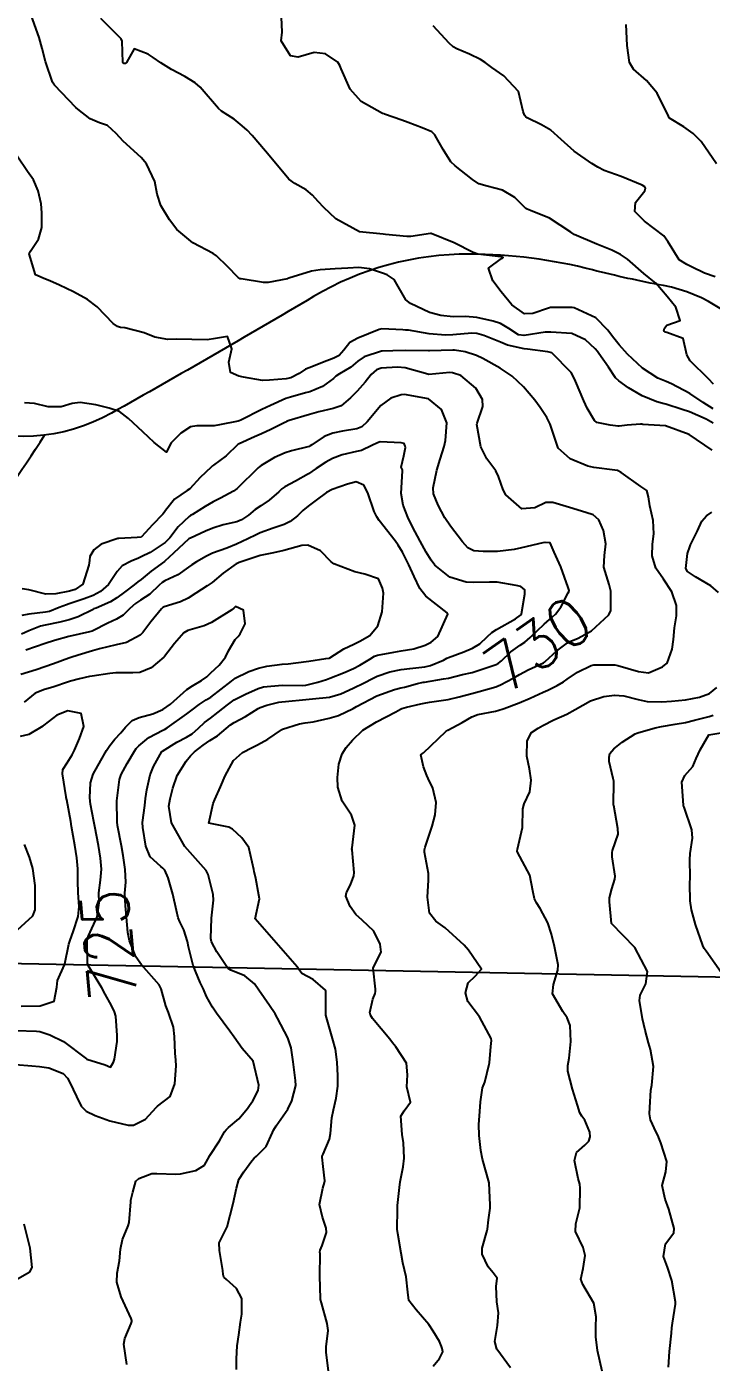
# Model space of a CAD drawing. Header units: metres. Extents: x 318500 to 325275, y 7408834 to 7428799.
# Drawn here: x 320392.5 to 320450.2, y 7412412.1 to 7412524.8 of the extents above; entities that cross this region are included whole.
import ezdxf
from ezdxf.enums import TextEntityAlignment as Align

# ---------------------------------------------------------------- set-up
doc = ezdxf.new("R2010")
doc.units = ezdxf.units.M
doc.header["$MEASUREMENT"] = 0
doc.linetypes.add('CONTINUO', pattern=[0])
for name, color, linetype in [('Cotas', 45, 'Continuous'), ('Curvas de Nivel 1m', 11, 'Continuous'), ('Curvas de Nivel 5m', 15, 'Continuous'), ('TEXTO', 45, 'Continuous'), ('Vias Secundárias', 230, 'Continuous')]:
    doc.layers.add(name, color=color, linetype=linetype)
doc.styles.add('Style-STANDARD', font='STANDARD.shx')

msp = doc.modelspace()

# ---------------------------------------------------------------- linework, layer by layer
at = {"layer": 'Curvas de Nivel 1m', "flags": 128}
for points, elevation in [([(320450.35, 7412491.43), (320449.77, 7412491.75), (320448.36, 7412492.36), (320447.74, 7412492.56), (320446.37, 7412493.01), (320446.22, 7412493.05), (320445.61, 7412493.21), (320444.38, 7412493.71), (320443.24, 7412494.39), (320442.4, 7412494.97), (320442.12, 7412495.25), (320441.54, 7412496.14), (320440.74, 7412497.28), (320440.61, 7412497.45), (320440.43, 7412497.67), (320439.6, 7412498.45), (320438.45, 7412498.97), (320436.7, 7412499.08), (320436.45, 7412499.09), (320436.2, 7412499.09), (320434.44, 7412498.8), (320433.95, 7412498.87), (320433.16, 7412499.38), (320432.46, 7412499.82), (320431.84, 7412500.02), (320430.46, 7412500.31), (320429.49, 7412500.4), (320428.46, 7412500.39), (320427.42, 7412500.5), (320426.47, 7412500.74), (320424.87, 7412501.49), (320424.48, 7412501.81), (320423.49, 7412503.51), (320422.91, 7412503.91), (320422.52, 7412504.07), (320421.41, 7412504.43), (320420.52, 7412504.54), (320419.59, 7412504.49), (320418.52, 7412504.41), (320417.26, 7412504.33), (320416.52, 7412504.22), (320414.63, 7412503.63), (320414.54, 7412503.6), (320414.51, 7412503.59), (320412.87, 7412503.28), (320412.5, 7412503.28), (320410.62, 7412503.57), (320410.51, 7412503.59), (320410.34, 7412503.68), (320409.45, 7412504.62), (320408.53, 7412505.53), (320408.24, 7412505.71), (320406.54, 7412506.62), (320405.19, 7412507.75), (320404.57, 7412508.55), (320403.83, 7412509.77), (320403.54, 7412510.72), (320403.34, 7412511.78), (320402.63, 7412513.27), (320402.17, 7412513.79), (320400.66, 7412515.18), (320400.07, 7412515.82), (320399.34, 7412516.49), (320398.68, 7412516.73), (320397.9, 7412517.07), (320396.86, 7412517.87), (320396.69, 7412518.02), (320394.89, 7412519.89), (320394.72, 7412520.15), (320394.12, 7412521.9), (320393.84, 7412522.98), (320393.58, 7412523.91), (320392.92, 7412525.8)], 733), ([(320450.36, 7412492.63), (320449.52, 7412493.16), (320448.38, 7412493.92), (320446.85, 7412494.74), (320446.4, 7412494.92), (320445.71, 7412495.21), (320444.41, 7412496.04), (320443.14, 7412497.24), (320442.44, 7412498.02), (320441.89, 7412498.71), (320441.49, 7412499.26), (320440.47, 7412500.28), (320438.64, 7412501.14), (320438.48, 7412501.16), (320436.65, 7412501.15), (320436.48, 7412501.12), (320435.17, 7412500.65), (320434.47, 7412500.62), (320433.39, 7412501.38), (320432.5, 7412502.47), (320431.8, 7412503.4), (320431.45, 7412504.48), (320432.53, 7412505.29), (320432.66, 7412505.39), (320432.53, 7412505.44), (320432.48, 7412505.44), (320430.53, 7412505.67), (320430.15, 7412505.8), (320428.55, 7412506.62), (320426.62, 7412507.41), (320426.56, 7412507.41), (320424.89, 7412507.16), (320424.55, 7412507.15), (320422.75, 7412507.32), (320422.56, 7412507.34), (320420.56, 7412507.55), (320418.58, 7412508.64), (320417.56, 7412509.59), (320417.09, 7412510.09), (320416.6, 7412510.63), (320416.08, 7412511.09), (320415.13, 7412511.62), (320414.62, 7412511.98), (320413.24, 7412513.64), (320412.65, 7412514.35), (320411.53, 7412515.67), (320411.1, 7412516.1), (320410.68, 7412516.48), (320410.01, 7412517.02), (320408.96, 7412517.71), (320408.69, 7412517.94), (320407.14, 7412519.73), (320406.73, 7412520.1), (320405.86, 7412520.62), (320404.74, 7412521.22), (320403.83, 7412521.77), (320403.19, 7412522.22), (320402.76, 7412522.52), (320401.59, 7412522.97), (320400.96, 7412521.81), (320400.83, 7412521.73), (320400.75, 7412521.73), (320400.64, 7412521.81), (320400.57, 7412523.62), (320400.51, 7412523.81), (320398.8, 7412525.53)], 734), ([(320450.52, 7412503.75), (320449.62, 7412504.06), (320448.52, 7412504.59), (320448.14, 7412504.78), (320447.5, 7412505.19), (320446.55, 7412506.73), (320446.21, 7412507.21), (320444.58, 7412508.45), (320443.76, 7412509.24), (320443.83, 7412510.01), (320444.61, 7412510.99), (320444.65, 7412511.23), (320444.61, 7412511.32), (320444.37, 7412511.47), (320442.62, 7412512.21), (320441.19, 7412512.72), (320440.64, 7412512.98), (320440.14, 7412513.29), (320438.66, 7412514.34), (320437.55, 7412515.32), (320436.68, 7412516.1), (320435.9, 7412516.56), (320434.69, 7412517.16), (320434.57, 7412517.24), (320434.48, 7412517.36), (320434.37, 7412517.69), (320433.96, 7412519.37), (320432.74, 7412520.69), (320431.72, 7412521.4), (320431.15, 7412521.8), (320430.76, 7412522.06), (320429.84, 7412522.51), (320428.77, 7412522.95), (320428.45, 7412523.13), (320428.12, 7412523.45), (320426.79, 7412524.9)], 736), ([(320450.64, 7412513.27), (320449.36, 7412515.16), (320448.68, 7412515.82), (320447.88, 7412516.38), (320446.69, 7412517.13), (320446.65, 7412517.16), (320446.63, 7412517.2), (320446.59, 7412517.3), (320445.65, 7412519.22), (320444.74, 7412520.29), (320443.66, 7412521.24), (320443.31, 7412521.8), (320443.12, 7412523.25), (320443.04, 7412525.01)], 737), ([(320450.26, 7412489.15), (320448.34, 7412490.46), (320446.35, 7412491.2), (320444.43, 7412491.31), (320444.35, 7412491.32), (320444.25, 7412491.34), (320443.12, 7412491.24), (320442.45, 7412491.15), (320442.35, 7412491.15), (320441.68, 7412491.26), (320440.56, 7412491.48), (320440.35, 7412491.63), (320439.75, 7412492.68), (320439.47, 7412493.29), (320438.75, 7412494.95), (320438.6, 7412495.31), (320438.41, 7412495.69), (320436.77, 7412497.33), (320436.43, 7412497.42), (320434.73, 7412497.65), (320434.43, 7412497.68), (320433.05, 7412497.99), (320432.44, 7412498.24), (320431.05, 7412498.8), (320430.45, 7412498.98), (320430.03, 7412499), (320428.44, 7412498.85), (320427.81, 7412498.82), (320426.44, 7412498.95), (320424.69, 7412499.24), (320424.45, 7412499.26), (320424.22, 7412499.27), (320422.45, 7412499.37), (320422.24, 7412499.32), (320420.44, 7412498.59), (320419.77, 7412498.22), (320419.24, 7412497.56), (320418.86, 7412497.13), (320418.42, 7412496.9), (320417.47, 7412496.53), (320416.41, 7412496.11), (320416.03, 7412495.98), (320415.5, 7412495.61), (320414.78, 7412495.24), (320414.39, 7412495.16), (320412.99, 7412495.05), (320412.39, 7412495.02), (320410.79, 7412495.28), (320410.4, 7412495.38), (320409.7, 7412495.69), (320409.56, 7412496.55), (320409.81, 7412497.69), (320409.46, 7412498.72), (320408.44, 7412498.55), (320407.73, 7412498.43), (320406.44, 7412498.48), (320405.18, 7412498.49), (320404.44, 7412498.47), (320403.33, 7412498.67), (320402.44, 7412499.04), (320400.8, 7412499.45), (320400.45, 7412499.48), (320400.19, 7412499.56), (320399.83, 7412499.82), (320398.47, 7412501.22), (320397.67, 7412501.85), (320396.49, 7412502.47), (320395.32, 7412503.05), (320394.5, 7412503.42), (320394.14, 7412503.54), (320393.29, 7412503.91), (320392.75, 7412505.69), (320392.85, 7412505.92), (320393.53, 7412506.92), (320393.81, 7412507.9), (320393.81, 7412509.13), (320393.75, 7412509.9), (320393.51, 7412511), (320393.11, 7412511.91), (320392.62, 7412512.63), (320391.75, 7412513.93)], 732), ([(320433.29, 7412411.82), (320432.14, 7412413.38), (320431.96, 7412414.02), (320432.19, 7412415.38), (320432.28, 7412416.45), (320432.13, 7412417.38), (320432.09, 7412418.67), (320432.17, 7412419.38), (320431.83, 7412419.82), (320431.4, 7412420.33), (320430.91, 7412421.39), (320430.9, 7412421.91), (320431.33, 7412423.39), (320431.35, 7412423.49), (320431.45, 7412424.29), (320431.58, 7412425.28), (320431.59, 7412425.39), (320431.59, 7412425.51), (320431.49, 7412427.39), (320430.92, 7412429.4), (320430.79, 7412430.14), (320430.64, 7412431.4), (320430.63, 7412432.33), (320430.72, 7412433.4), (320430.75, 7412434.23), (320430.94, 7412435.4), (320431.12, 7412435.89), (320431.49, 7412437.39), (320431.51, 7412437.52), (320431.64, 7412438.88), (320431.68, 7412439.39), (320431.65, 7412439.56), (320430.67, 7412441.4), (320429.7, 7412442.68), (320429.5, 7412443.41), (320429.72, 7412444.25), (320430.31, 7412444.81), (320430.84, 7412445.4), (320429.75, 7412447), (320429.39, 7412447.42), (320427.78, 7412448.9), (320426.99, 7412449.45), (320426.46, 7412450.13), (320426.31, 7412451.46), (320426.39, 7412452.91), (320426.39, 7412453.46), (320426.06, 7412455.27), (320426.04, 7412455.47), (320426.09, 7412455.69), (320426.68, 7412457.46), (320426.94, 7412458.41), (320427.04, 7412459.45), (320426.75, 7412460.65), (320426.36, 7412461.46), (320426.23, 7412461.74), (320425.96, 7412462.46), (320425.75, 7412463.47), (320425.87, 7412463.57), (320425.97, 7412463.63), (320427.83, 7412465.44), (320428, 7412465.54), (320429.23, 7412466.2), (320430.02, 7412466.67), (320430.54, 7412466.88), (320432.03, 7412467.16), (320432.21, 7412467.2), (320432.77, 7412467.38), (320434.03, 7412467.85), (320434.95, 7412468.25), (320436.04, 7412468.76), (320436.44, 7412468.93), (320437.23, 7412469.32), (320437.75, 7412469.62), (320438.06, 7412469.85), (320438.92, 7412470.44), (320440.08, 7412470.99), (320440.32, 7412471.04), (320442.08, 7412471.04), (320442.32, 7412471), (320444.07, 7412470.5), (320444.9, 7412470.39), (320446.08, 7412470.88), (320446.26, 7412471.01), (320446.47, 7412471.19), (320446.91, 7412472.37), (320447.02, 7412473.19), (320447.09, 7412474.16), (320447.27, 7412475.18), (320447.28, 7412476.05), (320446.88, 7412477.19), (320446.18, 7412478.26), (320445.53, 7412479.21), (320445.23, 7412480.24), (320445.24, 7412481.21), (320445.35, 7412482.08), (320445.31, 7412483.21), (320445.03, 7412484.45), (320444.92, 7412485.22), (320444.78, 7412485.73), (320444.28, 7412486.09), (320442.62, 7412487.25), (320442.29, 7412487.42), (320442.09, 7412487.45), (320440.3, 7412487.68), (320439.79, 7412487.8), (320438.31, 7412488.4), (320437.31, 7412489.32), (320436.76, 7412490.91), (320436.64, 7412491.33), (320436.36, 7412491.9), (320435.78, 7412492.75), (320435.35, 7412493.35), (320434.39, 7412494.48), (320433.42, 7412495.37), (320432.41, 7412496.04), (320430.95, 7412496.87), (320430.43, 7412497.13), (320429.48, 7412497.42), (320428.57, 7412497.58), (320428.43, 7412497.58), (320426.47, 7412497.51), (320426.43, 7412497.51), (320426.38, 7412497.52), (320424.43, 7412497.53), (320423.38, 7412497.51), (320422.47, 7412497.48), (320422.43, 7412497.47), (320420.97, 7412497), (320420.42, 7412496.63), (320419.83, 7412496.14), (320418.88, 7412495.57), (320418.59, 7412495.37), (320418.39, 7412495.19), (320417.46, 7412494.51), (320416.38, 7412494.06), (320416.02, 7412493.96), (320414.77, 7412493.62), (320414.37, 7412493.49), (320413.09, 7412492.91), (320412.36, 7412492.57), (320410.57, 7412491.68), (320410.43, 7412491.6), (320410.35, 7412491.58), (320408.78, 7412491.27), (320408.34, 7412491.18), (320406.88, 7412491.19), (320406.34, 7412491.11), (320405.52, 7412490.56), (320404.7, 7412489.75), (320404.57, 7412489.5), (320404.31, 7412488.97), (320403.27, 7412489.78), (320402.33, 7412490.68), (320401.12, 7412491.8), (320400.35, 7412492.39), (320399.5, 7412492.68), (320398.36, 7412492.95), (320397.05, 7412493.17), (320396.36, 7412493.06), (320395.46, 7412492.78), (320394.35, 7412492.78), (320393.19, 7412493.07), (320392.36, 7412493.13)], 731), ([(320417.96, 7412411.56), (320417.77, 7412413.1), (320417.77, 7412413.57), (320417.93, 7412414.95), (320417.86, 7412415.56), (320417.36, 7412417.3), (320417.3, 7412417.57), (320417.29, 7412417.64), (320417.23, 7412419.57), (320417.25, 7412421.42), (320417.24, 7412421.57), (320417.25, 7412421.74), (320417.42, 7412422.12), (320417.8, 7412423.21), (320417.77, 7412423.57), (320417.45, 7412424.51), (320417.21, 7412425.57), (320417.48, 7412426.95), (320417.63, 7412427.43), (320417.64, 7412427.57), (320417.51, 7412428.79), (320417.43, 7412429.57), (320417.44, 7412429.65), (320417.52, 7412429.81), (320418.04, 7412431.07), (320418.12, 7412431.56), (320418.25, 7412432.88), (320418.37, 7412433.56), (320418.6, 7412434.55), (320418.74, 7412435.56), (320418.74, 7412436.43), (320418.7, 7412437.56), (320418.54, 7412438.66), (320418.29, 7412439.56), (320417.73, 7412441.52), (320417.73, 7412441.57), (320417.74, 7412443.54), (320417.74, 7412443.57), (320417.71, 7412443.65), (320416.67, 7412444.54), (320415.72, 7412445.05), (320415.48, 7412445.36), (320415.32, 7412445.61), (320413.76, 7412447.41), (320413.55, 7412447.63), (320411.79, 7412449.65), (320412.14, 7412451.32), (320412.1, 7412451.65), (320411.83, 7412453.04), (320411.71, 7412453.65), (320411.68, 7412453.81), (320411.25, 7412455.66), (320410.67, 7412456.46), (320409.89, 7412457.2), (320409.56, 7412457.36), (320407.89, 7412457.71), (320408.26, 7412459.36), (320408.38, 7412459.7), (320408.86, 7412460.77), (320409.25, 7412461.69), (320409.96, 7412462.99), (320410.72, 7412463.67), (320411.53, 7412464.1), (320411.98, 7412464.31), (320412.85, 7412464.78), (320414, 7412465.58), (320414.03, 7412465.6), (320414.09, 7412465.63), (320415.53, 7412466.08), (320416.01, 7412466.17), (320416.68, 7412466.26), (320418.01, 7412466.55), (320418.79, 7412466.79), (320420.03, 7412467.38), (320420.33, 7412467.55), (320422.04, 7412468.43), (320423.52, 7412468.98), (320424.05, 7412469.11), (320424.35, 7412469.18), (320425.46, 7412469.48), (320425.94, 7412469.58), (320426.05, 7412469.6), (320427.64, 7412469.86), (320428.06, 7412469.94), (320429.26, 7412470.23), (320430.07, 7412470.42), (320430.82, 7412470.65), (320432.08, 7412471.08), (320432.28, 7412471.18), (320432.52, 7412471.38), (320433.31, 7412472.15), (320434.1, 7412472.72), (320434.49, 7412472.97), (320434.94, 7412473.35), (320436.12, 7412474.47), (320436.58, 7412474.87), (320437.08, 7412475.32), (320437.53, 7412475.92), (320438.16, 7412477.11), (320438.22, 7412477.25), (320438.22, 7412477.31), (320438.16, 7412477.56), (320437.53, 7412479.32), (320436.98, 7412480.54), (320436.63, 7412481.33), (320436.21, 7412481.37), (320436.17, 7412481.37), (320436.01, 7412481.33), (320434.21, 7412480.9), (320433.6, 7412480.76), (320432.2, 7412480.61), (320430.99, 7412480.61), (320430.2, 7412480.65), (320429.69, 7412480.9), (320429.25, 7412481.42), (320428.23, 7412482.75), (320427.76, 7412483.45), (320427.2, 7412484.51), (320426.81, 7412485.46), (320426.78, 7412485.96), (320427.09, 7412487.46), (320427.36, 7412488.39), (320427.7, 7412489.45), (320427.82, 7412489.96), (320427.92, 7412491.45), (320427.49, 7412492.58), (320426.37, 7412493.47), (320424.37, 7412493.82), (320424.07, 7412493.8), (320423.22, 7412493.51), (320422.36, 7412492.91), (320421.23, 7412491.54), (320420.78, 7412491.1), (320420.34, 7412490.93), (320419.15, 7412490.75), (320418.34, 7412490.57), (320417.61, 7412490.3), (320416.55, 7412489.6), (320416.41, 7412489.5), (320416.32, 7412489.46), (320414.84, 7412489.09), (320414.31, 7412488.93), (320413.41, 7412488.53), (320412.29, 7412487.84), (320412.18, 7412487.76), (320412.05, 7412487.65), (320410.27, 7412485.92), (320409.97, 7412485.68), (320408.87, 7412485.09), (320408.26, 7412484.8), (320407.57, 7412484.4), (320406.52, 7412483.73), (320406.34, 7412483.63), (320406.24, 7412483.56), (320405.3, 7412482.67), (320404.6, 7412481.75), (320404.21, 7412481.36), (320402.95, 7412480.53), (320402.19, 7412480.14), (320401.95, 7412480.04), (320401.33, 7412479.8), (320400.59, 7412479.39), (320400.17, 7412478.92), (320399.43, 7412477.82), (320398.77, 7412477.22), (320398.15, 7412476.9), (320397.39, 7412476.6), (320396.13, 7412476.18), (320395.9, 7412476.11), (320395.28, 7412475.88), (320394.45, 7412475.56), (320394.12, 7412475.5), (320392.71, 7412475.33), (320392.12, 7412475.2)], 729), ([(320410.2, 7412411.67), (320410.2, 7412412.57), (320410.28, 7412413.67), (320410.4, 7412414.58), (320410.55, 7412415.66), (320410.67, 7412416.33), (320410.65, 7412417.66), (320410.21, 7412418.51), (320409.38, 7412419.26), (320409.15, 7412419.46), (320409.09, 7412419.68), (320409.06, 7412420.01), (320408.78, 7412421.69), (320408.76, 7412422.35), (320409.44, 7412423.68), (320409.93, 7412425.67), (320410.2, 7412426.95), (320410.42, 7412427.67), (320410.82, 7412428.34), (320411.51, 7412429.26), (320411.69, 7412429.48), (320411.89, 7412429.65), (320412.7, 7412430.47), (320413.25, 7412431.63), (320413.34, 7412431.85), (320413.56, 7412432.21), (320414.53, 7412433.62), (320414.87, 7412434.32), (320415.2, 7412435.61), (320415.19, 7412436.02), (320414.98, 7412437.61), (320414.81, 7412438.78), (320414.53, 7412439.62), (320413.67, 7412441.28), (320413.47, 7412441.63), (320412.98, 7412442.35), (320412.1, 7412443.65), (320411.72, 7412444.17), (320410.91, 7412444.85), (320409.73, 7412445.31), (320409.51, 7412445.46), (320409.33, 7412445.69), (320408.57, 7412446.87), (320408.12, 7412447.7), (320408.06, 7412448), (320408.11, 7412449.7), (320408.28, 7412451.23), (320408.25, 7412451.7), (320407.84, 7412453.38), (320407.65, 7412453.71), (320405.86, 7412455.73), (320404.74, 7412457.75), (320404.52, 7412459.14), (320404.62, 7412459.75), (320404.85, 7412460.66), (320405.22, 7412461.74), (320405.96, 7412462.93), (320406.33, 7412463.37), (320406.68, 7412463.72), (320407.4, 7412464.29), (320407.98, 7412464.68), (320408.61, 7412465.08), (320409.34, 7412465.69), (320409.7, 7412465.99), (320410.01, 7412466.19), (320410.98, 7412466.7), (320412.03, 7412467.36), (320412.21, 7412467.46), (320412.76, 7412467.64), (320413.77, 7412467.9), (320414.03, 7412467.93), (320414.35, 7412467.95), (320416.04, 7412468.12), (320416.62, 7412468.18), (320418.04, 7412468.32), (320419, 7412468.6), (320420.05, 7412469.08), (320420.97, 7412469.54), (320421.68, 7412469.9), (320422.06, 7412470.09), (320423.12, 7412470.45), (320424.07, 7412470.65), (320424.8, 7412470.75), (320426.07, 7412470.89), (320426.54, 7412470.99), (320427.64, 7412471.45), (320427.92, 7412471.6), (320428.08, 7412471.68), (320429.36, 7412472.15), (320430.1, 7412472.45), (320430.7, 7412472.81), (320431.33, 7412473.4), (320431.72, 7412473.79), (320432.12, 7412474.03), (320433.7, 7412474.94), (320434.13, 7412475.23), (320434.22, 7412475.36), (320434.49, 7412477.02), (320434.49, 7412477.36), (320434.16, 7412477.66), (320433.78, 7412477.75), (320432.17, 7412478.01), (320431.53, 7412478.03), (320430.17, 7412478), (320429.56, 7412478.03), (320428.17, 7412478.43), (320426.91, 7412479.46), (320426.6, 7412479.87), (320426.2, 7412480.55), (320425.69, 7412481.48), (320425.04, 7412482.67), (320424.64, 7412483.49), (320424.26, 7412484.52), (320424.09, 7412485.49), (320424.19, 7412487.39), (320424.18, 7412487.49), (320424.09, 7412487.7), (320424.31, 7412488.67), (320424.44, 7412489.37), (320424.43, 7412489.49), (320424.32, 7412489.71), (320424.07, 7412489.75), (320422.32, 7412489.84), (320422.08, 7412489.77), (320421.62, 7412489.53), (320420.74, 7412489.12), (320420.31, 7412489.03), (320419.12, 7412488.75), (320418.3, 7412488.43), (320417.75, 7412488.13), (320416.93, 7412487.59), (320416.29, 7412487.16), (320415.19, 7412486.52), (320414.27, 7412486.05), (320414.02, 7412485.88), (320413.77, 7412485.64), (320412.97, 7412484.93), (320412.25, 7412484.46), (320411.78, 7412484.13), (320411.22, 7412483.67), (320410.64, 7412483.26), (320410.23, 7412483.09), (320409.09, 7412482.84), (320408.22, 7412482.58), (320407.61, 7412482.32), (320406.34, 7412481.73), (320406.25, 7412481.69), (320406.21, 7412481.66), (320404.9, 7412480.45), (320404.19, 7412479.8), (320404.14, 7412479.76), (320403.02, 7412478.94), (320402.17, 7412478.25), (320401.91, 7412478.05), (320401.6, 7412477.8), (320400.78, 7412477.18), (320400.14, 7412476.7), (320399.6, 7412476.36), (320398.4, 7412475.84), (320398.21, 7412475.76), (320398.13, 7412475.71), (320396.87, 7412475.1), (320396.11, 7412474.85), (320395.34, 7412474.65), (320394.11, 7412474.4), (320393.7, 7412474.31), (320392.73, 7412473.91), (320392.1, 7412473.63)], 728), ([(320400.97, 7412412.1), (320400.72, 7412413.8), (320400.81, 7412414.29), (320401.33, 7412415.55), (320401.39, 7412415.73), (320401.39, 7412415.79), (320401.33, 7412415.97), (320400.49, 7412417.8), (320400.14, 7412419.03), (320400.16, 7412419.8), (320400.37, 7412420.83), (320400.45, 7412421.8), (320400.6, 7412422.62), (320401.09, 7412423.79), (320401.16, 7412424.07), (320401.3, 7412425.79), (320401.32, 7412425.94), (320401.47, 7412426.61), (320401.74, 7412427.54), (320401.99, 7412427.78), (320403.07, 7412428.19), (320403.5, 7412428.2), (320405.1, 7412428.13), (320405.5, 7412428.17), (320406.78, 7412428.44), (320407.51, 7412428.9), (320407.81, 7412429.41), (320407.98, 7412429.7), (320408.79, 7412430.95), (320409.2, 7412431.69), (320409.34, 7412431.88), (320409.55, 7412432.06), (320410.42, 7412432.8), (320411.13, 7412433.66), (320411.31, 7412433.92), (320411.58, 7412434.31), (320412.05, 7412435.19), (320412.1, 7412435.64), (320411.63, 7412437.65), (320410.69, 7412438.72), (320410.01, 7412439.67), (320409.66, 7412440.18), (320408.53, 7412441.7), (320408.19, 7412442.2), (320407.69, 7412443.11), (320407.42, 7412443.71), (320407.16, 7412444.27), (320406.56, 7412445.72), (320406.18, 7412447.3), (320406.09, 7412447.73), (320405.77, 7412448.72), (320405.44, 7412449.4), (320405.31, 7412449.74), (320405.17, 7412450.36), (320404.86, 7412451.74), (320404.47, 7412453.11), (320404.17, 7412453.76), (320404.01, 7412453.93), (320403.84, 7412454.05), (320402.93, 7412454.86), (320402.57, 7412455.78), (320402.33, 7412457.34), (320402.31, 7412457.78), (320402.48, 7412459.21), (320402.56, 7412459.78), (320402.67, 7412460.52), (320402.93, 7412461.78), (320403.23, 7412462.49), (320403.93, 7412463.76), (320403.95, 7412463.78), (320403.97, 7412463.79), (320405.2, 7412464.53), (320405.99, 7412464.95), (320406.47, 7412465.25), (320407, 7412465.72), (320407.52, 7412466.2), (320408.01, 7412466.57), (320408.67, 7412467.05), (320409.45, 7412467.69), (320410.03, 7412468.11), (320410.96, 7412468.59), (320412.04, 7412469.05), (320412.5, 7412469.19), (320414.05, 7412469.35), (320415.75, 7412469.31), (320416.05, 7412469.34), (320417.05, 7412469.59), (320417.8, 7412469.83), (320418.06, 7412469.92), (320419.23, 7412470.39), (320420.07, 7412470.75), (320420.6, 7412471.02), (320421.45, 7412471.53), (320421.83, 7412471.77), (320422.09, 7412471.87), (320423.46, 7412472.13), (320424.09, 7412472.23), (320425.16, 7412472.41), (320426.1, 7412472.7), (320426.61, 7412472.95), (320427.18, 7412473.45), (320428.02, 7412475.33), (320427.96, 7412475.44), (320426.15, 7412476.85), (320425.64, 7412477.48), (320425.17, 7412478.49), (320424.73, 7412479.48), (320424.2, 7412480.54), (320423.84, 7412481.13), (320423.57, 7412481.5), (320422.24, 7412483.22), (320422.04, 7412483.52), (320421.81, 7412483.96), (320421.27, 7412485.54), (320420.94, 7412486.2), (320420.28, 7412486.47), (320419.55, 7412486.28), (320418.27, 7412485.83), (320417.78, 7412485.58), (320416.93, 7412484.92), (320416.25, 7412484.43), (320415.8, 7412484.05), (320415.35, 7412483.61), (320414.73, 7412483.13), (320414.23, 7412482.88), (320413.31, 7412482.56), (320412.22, 7412482.18), (320411.86, 7412482.01), (320411.18, 7412481.67), (320410.21, 7412481.22), (320409.4, 7412480.89), (320408.2, 7412480.46), (320407.69, 7412480.22), (320406.85, 7412479.72), (320406.44, 7412479.47), (320406.18, 7412479.29), (320405.27, 7412478.65), (320404.17, 7412478.12), (320403.94, 7412477.99), (320403.71, 7412477.77), (320402.92, 7412477.01), (320402.14, 7412476.49), (320401.71, 7412476.22), (320401.23, 7412475.8), (320400.68, 7412475.25), (320400.12, 7412474.9), (320399.39, 7412474.55), (320398.1, 7412473.91), (320398.05, 7412473.89), (320397.82, 7412473.84), (320396.1, 7412473.44), (320394.88, 7412473.1), (320394.09, 7412472.84), (320392.47, 7412472.3)], 727), ([(320450.81, 7412477.14), (320450.17, 7412477.72), (320448.86, 7412478.48), (320448.19, 7412478.92), (320448.06, 7412479.17), (320448.2, 7412480.44), (320448.38, 7412481), (320448.45, 7412481.17), (320449.05, 7412482.34), (320449.4, 7412483.16), (320449.79, 7412483.62), (320450.25, 7412483.91)], 732), ([(320391.61, 7412437.38), (320392.98, 7412437.26), (320393.61, 7412437.2), (320394.41, 7412437.08), (320395.61, 7412436.61), (320395.97, 7412436.23), (320396.19, 7412435.86), (320396.75, 7412434.69), (320397.13, 7412433.85), (320397.56, 7412433.43), (320398.31, 7412433.08), (320399.55, 7412432.64), (320401.1, 7412432.25), (320401.55, 7412432.25), (320402.55, 7412432.78), (320403.45, 7412433.76), (320403.51, 7412433.82), (320403.57, 7412433.87), (320404.64, 7412434.69), (320405.03, 7412435.74), (320405.13, 7412437.25), (320405.1, 7412437.74), (320405.05, 7412438.32), (320405, 7412439.74), (320404.9, 7412440.51), (320404.48, 7412441.75), (320404.26, 7412442.33), (320403.86, 7412443.76), (320403.71, 7412444.1), (320402.2, 7412445.78), (320401.74, 7412446.45), (320401.21, 7412447.8), (320401.07, 7412448.49), (320400.95, 7412449.8), (320400.86, 7412450.74), (320400.82, 7412451.8), (320400.88, 7412452.74), (320400.84, 7412453.8), (320400.67, 7412454.98), (320400.53, 7412455.8), (320400.19, 7412457.5), (320400.16, 7412457.81), (320400.14, 7412459.58), (320400.16, 7412459.81), (320400.36, 7412461.38), (320400.5, 7412461.8), (320401, 7412462.75), (320401.62, 7412463.79), (320401.77, 7412463.99), (320401.98, 7412464.22), (320402.84, 7412464.93), (320404, 7412465.55), (320404.14, 7412465.61), (320404.38, 7412465.75), (320406.02, 7412466.91), (320406.48, 7412467.27), (320407.07, 7412467.72), (320407.66, 7412468.09), (320408.04, 7412468.34), (320409.8, 7412469.68), (320409.94, 7412469.8), (320410.05, 7412469.89), (320411.24, 7412470.49), (320412.07, 7412470.78), (320412.78, 7412470.93), (320414.07, 7412471.1), (320414.56, 7412471.14), (320416.08, 7412471.34), (320416.3, 7412471.37), (320417.75, 7412471.58), (320418.03, 7412471.62), (320418.08, 7412471.65), (320419.26, 7412472.39), (320420.1, 7412472.8), (320420.6, 7412473.04), (320421.43, 7412473.53), (320422.12, 7412474.35), (320422.48, 7412475.51), (320422.59, 7412477.08), (320422.52, 7412477.51), (320422.17, 7412478.31), (320421.03, 7412478.69), (320420.18, 7412478.88), (320418.4, 7412479.57), (320418.19, 7412479.74), (320417.28, 7412480.67), (320416.21, 7412481.14), (320415.71, 7412481.11), (320414.2, 7412480.7), (320413.34, 7412480.5), (320412.2, 7412480.27), (320410.44, 7412479.68), (320410.27, 7412479.6), (320410.19, 7412479.55), (320409.1, 7412478.77), (320408.16, 7412478), (320408, 7412477.88), (320407.73, 7412477.71), (320406.79, 7412477.08), (320406.14, 7412476.67), (320405.5, 7412476.37), (320404.13, 7412475.93), (320404.02, 7412475.87), (320403.9, 7412475.76), (320403.01, 7412474.68), (320402.33, 7412473.79), (320402.1, 7412473.55), (320400.95, 7412472.94), (320400.09, 7412472.74), (320398.67, 7412472.41), (320398.08, 7412472.23), (320396.87, 7412471.86), (320396.26, 7412471.68), (320396.08, 7412471.62), (320394.8, 7412471.15), (320394.06, 7412470.87), (320393.33, 7412470.63), (320392.05, 7412470.24)], 726), ([(320441.01, 7412411.53), (320440.63, 7412413.26), (320440.49, 7412414.43), (320440.48, 7412415.26), (320440.51, 7412416.1), (320440.32, 7412417.27), (320439.38, 7412418.84), (320439.22, 7412419.28), (320439.4, 7412420.18), (320439.59, 7412421.28), (320439.42, 7412421.95), (320438.75, 7412423.29), (320438.79, 7412423.95), (320439.13, 7412425.29), (320439.15, 7412426.95), (320439.12, 7412427.29), (320439, 7412427.78), (320438.69, 7412429.29), (320438.86, 7412429.96), (320439.54, 7412430.57), (320439.9, 7412430.92), (320439.99, 7412431.27), (320439.96, 7412431.68), (320439.56, 7412432.67), (320439.31, 7412433.02), (320439.13, 7412433.29), (320438.93, 7412433.94), (320438.51, 7412435.3), (320438.13, 7412436.8), (320438.12, 7412437.3), (320438.23, 7412437.9), (320438.37, 7412439.3), (320438.31, 7412440.66), (320438.06, 7412441.3), (320437.69, 7412441.85), (320436.84, 7412443.32), (320436.91, 7412444.12), (320437.28, 7412445.31), (320437.29, 7412445.76), (320437, 7412447.32), (320436.73, 7412448.37), (320436.42, 7412449.32), (320435.8, 7412450.51), (320435.47, 7412451), (320435.3, 7412451.34), (320435.16, 7412452), (320434.91, 7412453.34), (320433.87, 7412455.26), (320433.85, 7412455.36), (320433.87, 7412455.51), (320434.29, 7412457.35), (320434.33, 7412458.93), (320434.44, 7412459.35), (320434.93, 7412460.35), (320435.03, 7412461.34), (320434.89, 7412462.28), (320434.67, 7412463.35), (320434.68, 7412464.66), (320435.06, 7412465.34), (320435.62, 7412465.72), (320436.01, 7412465.93), (320436.93, 7412466.41), (320438.02, 7412466.9), (320438.73, 7412467.3), (320440.04, 7412468.01), (320441.14, 7412468.37), (320442.04, 7412468.5), (320442.83, 7412468.45), (320444.04, 7412468.13), (320444.79, 7412467.97), (320446.04, 7412467.93), (320446.84, 7412467.99), (320448.04, 7412468.11), (320449.21, 7412468.33), (320450.04, 7412468.65), (320450.67, 7412469.14)], 732), ([(320392.07, 7412442.3), (320393.68, 7412442.31), (320394.87, 7412442.7), (320395.08, 7412443.88), (320395.14, 7412444.45), (320395.73, 7412445.78), (320395.75, 7412445.85), (320395.76, 7412445.87), (320396.1, 7412447.52), (320396.2, 7412447.86), (320396.45, 7412448.54), (320396.88, 7412449.85), (320396.95, 7412450.7), (320396.88, 7412451.85), (320396.85, 7412452.82), (320396.86, 7412453.85), (320396.77, 7412454.78), (320396.59, 7412455.86), (320396.32, 7412457.42), (320396.25, 7412457.86), (320395.92, 7412459.69), (320395.88, 7412459.87), (320395.87, 7412459.92), (320395.55, 7412461.87), (320395.6, 7412462.22), (320395.95, 7412462.79), (320396.37, 7412463.46), (320396.57, 7412463.86), (320396.99, 7412464.85), (320397.35, 7412465.85), (320397.12, 7412466.96), (320396.01, 7412467.17), (320395.08, 7412466.81), (320394, 7412465.98), (320393.9, 7412465.89), (320392.72, 7412465.17), (320391.99, 7412465.02)], 724), ([(320446.61, 7412411.86), (320446.68, 7412413.18), (320446.86, 7412414.72), (320446.89, 7412415.18), (320446.93, 7412415.59), (320447.18, 7412417.17), (320447.18, 7412417.36), (320446.89, 7412419.18), (320446.51, 7412420.3), (320446.17, 7412421.19), (320446.35, 7412422.26), (320447.04, 7412423.18), (320447.08, 7412423.54), (320446.62, 7412425.18), (320446.32, 7412426.02), (320446.05, 7412427.19), (320446.37, 7412428.33), (320446.45, 7412429.19), (320445.96, 7412430.78), (320445.79, 7412431.2), (320445.72, 7412431.37), (320445.55, 7412431.66), (320445.07, 7412432.71), (320445.01, 7412433.21), (320445.03, 7412433.75), (320445.12, 7412435.21), (320445.18, 7412435.64), (320445.33, 7412437.2), (320445.07, 7412438.64), (320444.91, 7412439.21), (320444.62, 7412440.26), (320444.41, 7412441.22), (320444.16, 7412442.77), (320444.22, 7412443.22), (320444.68, 7412444.17), (320444.83, 7412445.21), (320443.76, 7412447.23), (320441.79, 7412449.25), (320441.63, 7412451.08), (320441.63, 7412451.25), (320441.64, 7412451.43), (320441.82, 7412452.17), (320442.09, 7412452.99), (320442.1, 7412453.25), (320441.86, 7412454.87), (320441.84, 7412455.25), (320441.87, 7412455.41), (320442.35, 7412456.78), (320442.34, 7412457.25), (320441.98, 7412459.19), (320441.97, 7412459.25), (320442, 7412461.19), (320442, 7412461.25), (320441.95, 7412461.46), (320441.61, 7412462.9), (320441.59, 7412463.26), (320441.66, 7412463.57), (320441.98, 7412463.98), (320442.7, 7412464.53), (320443.78, 7412465.23), (320443.94, 7412465.29), (320444, 7412465.31), (320445.47, 7412465.74), (320446.01, 7412465.86), (320447.15, 7412466.05), (320448.02, 7412466.19), (320448.8, 7412466.38), (320450.02, 7412466.71), (320450.36, 7412466.81)], 733), ([(320451.03, 7412445.13), (320449.76, 7412446.91), (320449.61, 7412447.15), (320449.5, 7412447.41), (320448.88, 7412449.16), (320448.54, 7412450.42), (320448.43, 7412451.16), (320448.38, 7412452.61), (320448.41, 7412453.16), (320448.39, 7412454.63), (320448.42, 7412455.16), (320448.61, 7412456.44), (320448.57, 7412457.16), (320447.92, 7412459.06), (320447.87, 7412459.17), (320447.86, 7412459.23), (320447.73, 7412461.17), (320447.96, 7412461.73), (320448.64, 7412462.48), (320448.92, 7412463.16), (320449.26, 7412463.88), (320450, 7412465.15), (320451.69, 7412465.44)], 734), ([(320391.77, 7412448.72), (320393.05, 7412449.9), (320393.27, 7412450.41), (320393.26, 7412451.9), (320393.25, 7412452.47), (320393.07, 7412453.9), (320392.79, 7412454.85), (320392.37, 7412455.91)], 723), ([(320391.37, 7412419.1), (320392.82, 7412419.9), (320393, 7412420.28), (320392.83, 7412421.9), (320392.64, 7412422.69), (320392.32, 7412423.91)], 726)]:
    msp.add_lwpolyline(points, dxfattribs=dict(at, elevation=elevation))
at = {"layer": 'Curvas de Nivel 5m', "flags": 128}
for points, elevation in [([(320450.39, 7412494.69), (320449.97, 7412495.15), (320448.42, 7412496.68), (320448.15, 7412497.17), (320447.82, 7412498.55), (320446.45, 7412499.06), (320446.34, 7412499.09), (320446.21, 7412499.2), (320446.25, 7412499.41), (320446.46, 7412499.67), (320447.57, 7412500.07), (320447.2, 7412501.19), (320446.49, 7412502.09), (320445.54, 7412503.21), (320444.96, 7412503.67), (320444.52, 7412504.02), (320443.13, 7412505.24), (320442.54, 7412505.64), (320441.81, 7412505.99), (320440.55, 7412506.5), (320438.64, 7412507.31), (320438.56, 7412507.36), (320438.37, 7412507.5), (320436.58, 7412508.7), (320434.97, 7412509.35), (320434.68, 7412509.45), (320434.59, 7412509.51), (320433.66, 7412510.43), (320432.61, 7412511.06), (320431.32, 7412511.4), (320430.61, 7412511.59), (320430.08, 7412511.96), (320428.63, 7412513.11), (320428.26, 7412513.45), (320427.62, 7412514.49), (320427.06, 7412515.46), (320426.91, 7412515.71), (320426.67, 7412515.97), (320425.86, 7412516.3), (320424.68, 7412516.74), (320424.13, 7412516.94), (320422.69, 7412517.45), (320422.64, 7412517.47), (320422.5, 7412517.52), (320420.7, 7412518.53), (320419.79, 7412519.56), (320419.04, 7412521.27), (320418.92, 7412521.57), (320418.75, 7412521.84), (320417.7, 7412522.53), (320416.76, 7412522.65), (320415.41, 7412522.27), (320414.76, 7412522.37), (320413.98, 7412523.64), (320414.07, 7412524.36), (320414, 7412525.64)], 735), ([(320426.78, 7412411.95), (320427.3, 7412412.6), (320427.59, 7412413.15), (320427.54, 7412413.44), (320427.48, 7412413.61), (320427.32, 7412414.03), (320426.78, 7412414.9), (320426.42, 7412415.45), (320425.35, 7412416.7), (320424.72, 7412417.48), (320424.64, 7412418.2), (320424.49, 7412419.48), (320424.23, 7412420.65), (320424.08, 7412421.48), (320423.79, 7412423.14), (320423.75, 7412423.49), (320423.76, 7412425.19), (320423.78, 7412425.49), (320423.95, 7412427.02), (320424, 7412427.48), (320424.24, 7412428.75), (320424.32, 7412429.48), (320424.27, 7412430.76), (320424.16, 7412431.48), (320424.04, 7412433.01), (320424.33, 7412433.48), (320424.87, 7412434.19), (320424.57, 7412435.48), (320424.61, 7412436.49), (320424.53, 7412437.48), (320423.64, 7412438.87), (320423.36, 7412439.21), (320423.13, 7412439.5), (320421.68, 7412441.24), (320421.5, 7412441.52), (320421.45, 7412441.76), (320421.7, 7412442.88), (320421.88, 7412443.35), (320421.93, 7412443.52), (320421.91, 7412443.72), (320421.73, 7412445.52), (320422.41, 7412446.85), (320422.31, 7412447.51), (320421.78, 7412448.62), (320420.81, 7412449.53), (320420.26, 7412450.01), (320419.8, 7412450.69), (320419.42, 7412451.55), (320419.49, 7412451.88), (320419.82, 7412452.52), (320420.1, 7412453.28), (320420.13, 7412453.55), (320419.95, 7412455.47), (320419.94, 7412455.55), (320419.95, 7412455.63), (320420.18, 7412457.55), (320419.9, 7412458.38), (320419.1, 7412459.56), (320418.75, 7412460.75), (320418.73, 7412461.56), (320418.84, 7412462.68), (320419.11, 7412463.56), (320419.46, 7412464.08), (320419.99, 7412464.71), (320420.86, 7412465.54), (320422.01, 7412466.25), (320423.63, 7412467.1), (320424.03, 7412467.31), (320424.15, 7412467.37), (320424.53, 7412467.49), (320425.74, 7412467.76), (320426.03, 7412467.82), (320426.48, 7412467.91), (320428.04, 7412468.14), (320428.96, 7412468.35), (320430.04, 7412468.64), (320430.65, 7412468.8), (320432.05, 7412469.21), (320432.46, 7412469.38), (320433.51, 7412469.92), (320434.06, 7412470.25), (320434.79, 7412470.63), (320436.08, 7412471.23), (320436.14, 7412471.27), (320436.22, 7412471.33), (320437.19, 7412472.22), (320438.1, 7412472.91), (320438.37, 7412473.05), (320438.99, 7412473.3), (320440.12, 7412473.92), (320441.57, 7412475.26), (320441.75, 7412475.64), (320441.75, 7412477.26), (320441.61, 7412477.81), (320441.16, 7412479.27), (320441.21, 7412480.27), (320441.31, 7412481.26), (320441.12, 7412482.38), (320440.72, 7412483.27), (320440.25, 7412483.69), (320439.64, 7412483.9), (320438.25, 7412484.3), (320436.85, 7412484.74), (320436.26, 7412484.74), (320435.33, 7412484.27), (320434.25, 7412484.19), (320432.9, 7412485.38), (320432.68, 7412485.79), (320432.29, 7412486.91), (320432.05, 7412487.39), (320431.31, 7412488.4), (320430.79, 7412489.41), (320430.46, 7412491.3), (320430.48, 7412491.41), (320430.96, 7412492.81), (320430.94, 7412493.4), (320430.38, 7412494.37), (320429.1, 7412495.43), (320428.4, 7412495.66), (320428.17, 7412495.68), (320426.4, 7412495.53), (320426.33, 7412495.54), (320424.41, 7412496.07), (320423.78, 7412496.13), (320422.41, 7412496.05), (320422.01, 7412495.92), (320421.56, 7412495.53), (320421.05, 7412494.88), (320420.38, 7412494.1), (320420.09, 7412493.83), (320419.82, 7412493.56), (320419.04, 7412492.89), (320418.36, 7412492.64), (320417.14, 7412492.37), (320416.36, 7412492.15), (320414.64, 7412491.63), (320414.43, 7412491.55), (320414.35, 7412491.51), (320413.11, 7412490.87), (320412.33, 7412490.53), (320411.72, 7412490.27), (320410.43, 7412489.68), (320410.36, 7412489.64), (320410.32, 7412489.61), (320409.33, 7412488.67), (320408.29, 7412487.88), (320408.19, 7412487.81), (320408.07, 7412487.71), (320407.16, 7412486.84), (320406.27, 7412485.88), (320406.07, 7412485.73), (320404.99, 7412485.02), (320404.24, 7412484.07), (320404.13, 7412483.88), (320404.02, 7412483.76), (320403.14, 7412482.86), (320402.21, 7412481.83), (320402.18, 7412481.82), (320401.84, 7412481.79), (320400.31, 7412481.71), (320400.21, 7412481.7), (320398.82, 7412481.21), (320398.19, 7412480.74), (320397.86, 7412480.17), (320397.82, 7412479.85), (320397.79, 7412479.46), (320397.28, 7412477.85), (320396.63, 7412477.39), (320396.15, 7412477.25), (320394.99, 7412477.04), (320394.15, 7412477.01), (320392.71, 7412477.36), (320392.15, 7412477.46)], 730), ([(320391.65, 7412440.24), (320393.36, 7412440.18), (320393.65, 7412440.15), (320394.5, 7412439.88), (320395.64, 7412439.3), (320397.58, 7412437.84), (320397.6, 7412437.82), (320397.62, 7412437.81), (320399.15, 7412437.35), (320399.61, 7412437.15), (320399.86, 7412437.56), (320399.93, 7412437.81), (320400.15, 7412439.3), (320400.15, 7412439.81), (320400.04, 7412441.44), (320399.95, 7412441.81), (320399.69, 7412442.34), (320399.16, 7412443.29), (320398.86, 7412443.82), (320397.73, 7412445.71), (320397.68, 7412445.84), (320397.67, 7412445.9), (320397.65, 7412447.84), (320397.76, 7412448.22), (320398.49, 7412449.83), (320398.64, 7412450.99), (320398.63, 7412451.83), (320398.75, 7412452.9), (320398.84, 7412453.82), (320398.77, 7412454.75), (320398.58, 7412455.83), (320398.29, 7412457.42), (320398.21, 7412457.84), (320397.91, 7412459.32), (320397.86, 7412459.84), (320397.93, 7412461.12), (320398.13, 7412461.84), (320398.79, 7412463), (320399.27, 7412463.82), (320399.54, 7412464.25), (320399.98, 7412464.79), (320400.47, 7412465.33), (320400.86, 7412465.8), (320401.43, 7412466.37), (320402.01, 7412466.61), (320403.16, 7412466.92), (320404.02, 7412467.3), (320404.65, 7412467.75), (320406.04, 7412468.96), (320406.5, 7412469.27), (320407.26, 7412469.72), (320407.72, 7412470.05), (320408.06, 7412470.37), (320408.74, 7412471.03), (320409.28, 7412471.69), (320409.54, 7412472.24), (320410.1, 7412473.18), (320410.34, 7412473.44), (320410.53, 7412473.67), (320410.95, 7412474.5), (320410.79, 7412475.67), (320410.13, 7412475.96), (320409.98, 7412475.83), (320409.83, 7412475.68), (320408.12, 7412474.63), (320407.48, 7412474.35), (320406.11, 7412473.94), (320405.78, 7412473.74), (320405, 7412472.85), (320404.14, 7412471.76), (320404.12, 7412471.72), (320404.08, 7412471.69), (320403.03, 7412470.81), (320402.06, 7412470.41), (320401.49, 7412470.37), (320400.06, 7412470.37), (320399.55, 7412470.32), (320398.05, 7412470.1), (320397.84, 7412470.06), (320396.98, 7412469.86), (320396.23, 7412469.68), (320396.05, 7412469.62), (320394.75, 7412469.17), (320394.04, 7412468.98), (320393.26, 7412468.67), (320392.34, 7412467.92)], 725)]:
    msp.add_lwpolyline(points, dxfattribs=dict(at, elevation=elevation))
at = {"layer": 'TEXTO', "linetype": 'CONTINUO'}
msp.add_polyline3d([(320302.98, 7412447.59, 718.24), (320497.31, 7412443.87, 41.36)], dxfattribs=at)
at = {"layer": 'Vias Secundárias'}
msp.add_lwpolyline([(320469.61, 7412442.33), (320464.64, 7412464.36), (320461.19, 7412481.38, 0.09204), (320454.81, 7412497.17, 0.207339), (320446.18, 7412503.01, -0.016384), (320440.2, 7412504.33, 0.061974), (320429.84, 7412505.66, 0.135575), (320416.69, 7412502.08, -0.005895), (320399.69, 7412492.26, -0.230152), (320386.38, 7412491.47, -0.052972), (320370.3, 7412500.22, 0.240636), (320362.33, 7412501.29, 0.053626), (320349.05, 7412494.92, 0.263628), (320340.55, 7412479.39, 0.216495), (320346, 7412467.85, 0.280391), (320364.46, 7412464.93, 0.072475), (320379.47, 7412473.82, 0.085821), (320394.03, 7412490.41, 2.844777)], format="xyb", dxfattribs=at)

# ---------------------------------------------------------------- texts
at = {"layer": 'Cotas', "style": 'Style-STANDARD'}
for s, rotation, p in [('730', 35.0304, (320435.59, 7412472.79, 730)), ('725', 95.3604, (320399.43, 7412447.46, 725))]:
    msp.add_text(s, height=4, rotation=rotation, dxfattribs=at).set_placement(p, align=Align.MIDDLE_CENTER)

doc.saveas('drawing.dxf')
